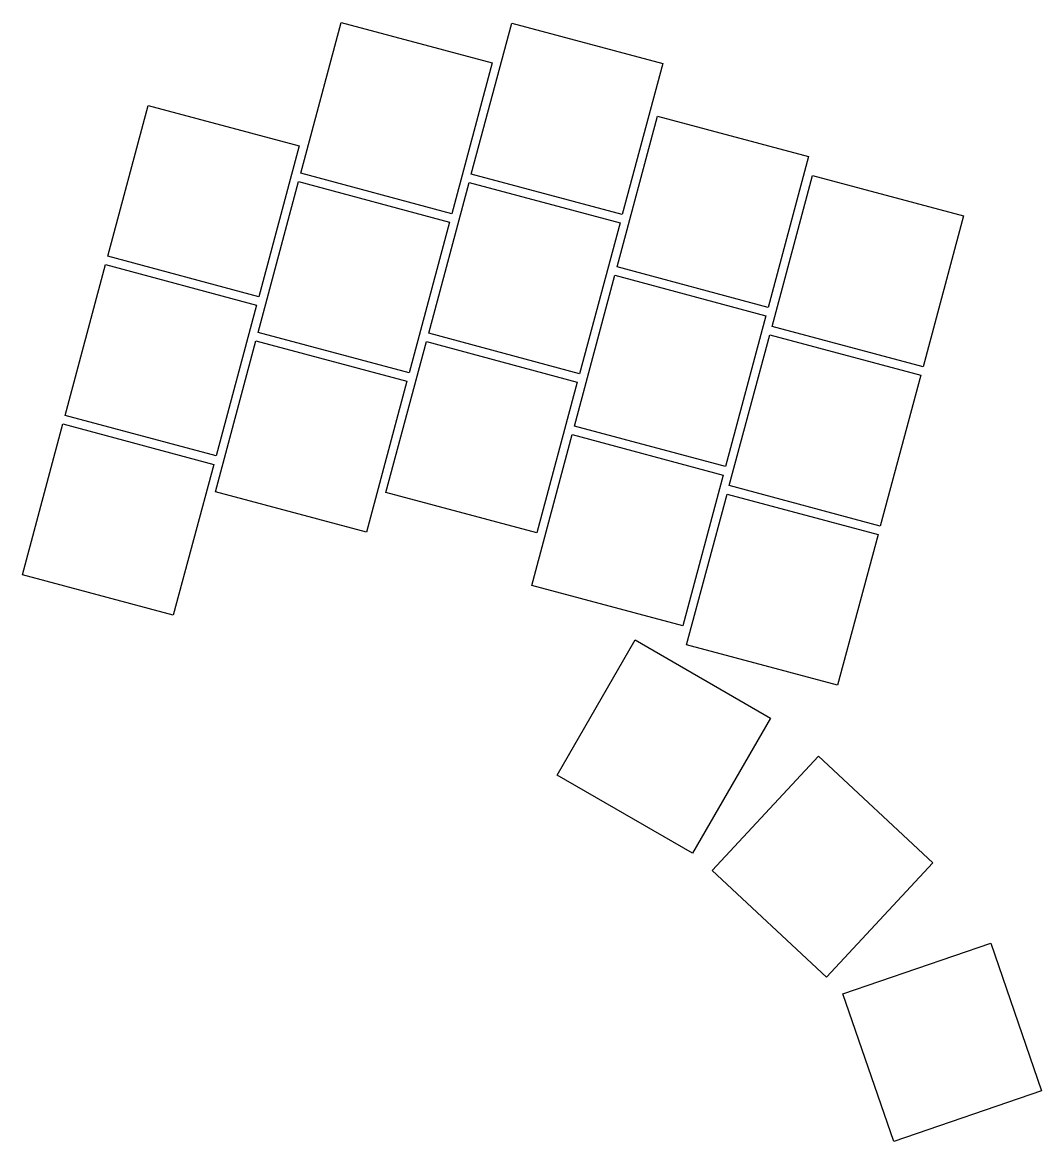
# Model space of a CAD drawing. Header units: millimetres. Extents: x -11 to 106, y -72 to 57.
import ezdxf

# ---------------------------------------------------------------- set-up
doc = ezdxf.new("R2010")
doc.units = ezdxf.units.MM

msp = doc.modelspace()

# ---------------------------------------------------------------- linework, layer by layer
for p, q in [((21.05, 39.91), (25.71, 57.3)), ((25.71, 57.3), (43.09, 52.64)), ((40.69, 39.82), (45.35, 57.21)), ((45.35, 57.21), (62.74, 52.55)), ((43.09, 52.64), (38.43, 35.25)), ((62.74, 52.55), (58.08, 35.17)), ((-1.19, 30.34), (3.47, 47.73)), ((3.47, 47.73), (20.86, 43.07)), ((57.49, 29.11), (62.15, 46.5)), ((62.15, 46.5), (79.54, 41.84)), ((20.86, 43.07), (16.2, 25.68)), ((79.54, 41.84), (74.88, 24.45)), ((16.13, 21.56), (20.79, 38.95)), ((20.79, 38.95), (38.18, 34.29)), ((38.43, 35.25), (21.05, 39.91)), ((35.78, 21.47), (40.44, 38.86)), ((40.44, 38.86), (57.82, 34.2)), ((58.08, 35.17), (40.69, 39.82)), ((75.33, 22.26), (79.99, 39.65)), ((79.99, 39.65), (97.37, 34.99)), ((97.37, 34.99), (92.72, 17.6)), ((38.18, 34.29), (33.52, 16.9)), ((57.82, 34.2), (53.16, 16.81)), ((16.2, 25.68), (-1.19, 30.34)), ((-6.11, 11.99), (-1.45, 29.38)), ((-1.45, 29.38), (15.94, 24.72)), ((74.88, 24.45), (57.49, 29.11)), ((52.58, 10.76), (57.23, 28.15)), ((57.23, 28.15), (74.62, 23.49)), ((15.94, 24.72), (11.28, 7.33)), ((74.62, 23.49), (69.96, 6.1)), ((92.72, 17.6), (75.33, 22.26)), ((33.52, 16.9), (16.13, 21.56)), ((53.16, 16.81), (35.78, 21.47)), ((70.41, 3.91), (75.07, 21.3)), ((75.07, 21.3), (92.46, 16.64)), ((11.21, 3.21), (15.87, 20.59)), ((15.87, 20.59), (33.26, 15.94)), ((30.86, 3.12), (35.52, 20.51)), ((35.52, 20.51), (52.9, 15.85)), ((33.26, 15.94), (28.6, -1.45)), ((52.9, 15.85), (48.25, -1.54)), ((92.46, 16.64), (87.8, -0.75)), ((11.28, 7.33), (-6.11, 11.99)), ((-11.02, -6.36), (-6.36, 11.02)), ((-6.36, 11.02), (11.02, 6.36)), ((69.96, 6.1), (52.58, 10.76)), ((47.66, -7.59), (52.32, 9.79)), ((52.32, 9.79), (69.7, 5.13)), ((11.02, 6.36), (6.36, -11.02)), ((69.7, 5.13), (65.05, -12.25)), ((87.8, -0.75), (70.41, 3.91)), ((28.6, -1.45), (11.21, 3.21)), ((48.25, -1.54), (30.86, 3.12)), ((65.49, -14.44), (70.15, 2.94)), ((70.15, 2.94), (87.54, -1.72)), ((87.54, -1.72), (82.88, -19.1)), ((6.36, -11.02), (-11.02, -6.36)), ((65.05, -12.25), (47.66, -7.59)), ((50.58, -29.46), (59.58, -13.87)), ((59.58, -13.87), (75.16, -22.87)), ((82.88, -19.1), (65.49, -14.44)), ((75.16, -22.87), (66.16, -38.46)), ((68.43, -40.45), (80.7, -27.28)), ((80.7, -27.28), (93.87, -39.56)), ((66.16, -38.46), (50.58, -29.46)), ((93.87, -39.56), (81.59, -52.72)), ((81.59, -52.72), (68.43, -40.45)), ((83.5, -54.67), (100.52, -48.81)), ((100.52, -48.81), (106.38, -65.83)), ((89.36, -71.69), (83.5, -54.67)), ((106.38, -65.83), (89.36, -71.69))]:
    msp.add_line(p, q)

doc.saveas('drawing.dxf')
